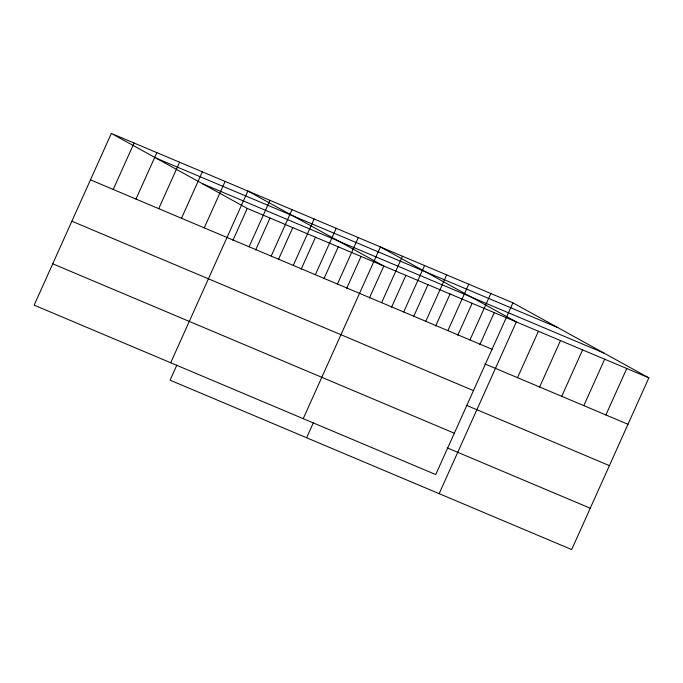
<?xml version="1.0" encoding="UTF-8"?>
<svg xmlns="http://www.w3.org/2000/svg" width="683" height="683" viewBox="0 0 683 683"><rect width="100%" height="100%" fill="white"/><g stroke="black" fill="none" stroke-linecap="round" stroke-linejoin="round"><path stroke-width="1.02" d="M111.329 133.433L34.15 305.156L435.745 474.565L512.924 302.834L111.329 133.433L247.255 208.435L648.85 377.844L571.671 549.567L170.076 380.166L176.837 365.132M113.216 189.456L134.081 143.029M135.977 199.06L156.842 152.633M158.729 208.656L179.595 162.23M181.49 218.261L202.356 171.834M204.251 227.857L225.117 181.43M170.69 362.758L247.869 191.027L383.795 266.037L369.452 297.95M232.912 240.356L247.255 208.435M249.09 246.776L269.956 200.35M255.664 249.952L270.016 218.039M271.177 256.091L292.042 209.664M278.425 259.557L292.768 227.635M293.272 265.405L314.137 218.978M301.177 269.153L315.529 237.232M315.358 274.728L336.224 228.301M323.938 278.749L338.281 246.836M337.445 284.043L358.31 237.616M346.699 288.354L361.042 256.432M303.218 418.662L380.397 246.93L516.322 321.941L439.143 493.664M306.616 437.76L313.377 422.726M381.618 302.68L402.483 256.253M391.538 307.273L405.881 275.351M403.704 311.994L424.57 265.567M413.625 316.588L427.976 284.666M425.791 321.309L446.656 274.882M435.711 325.902L450.063 293.989M447.886 330.632L468.751 284.205M457.806 335.225L472.149 303.303M469.972 339.946L490.838 293.519M479.893 344.539L494.236 312.618M517.543 377.682L538.409 331.255M539.63 386.996L560.495 340.569M561.725 396.319L582.59 349.892M583.811 405.634L604.677 359.207M605.898 414.948L626.763 368.521M156.185 158.183L557.78 327.584M202.399 183.684L603.994 353.085M90.463 179.86L492.059 349.261M484.896 363.911L627.984 424.271M71.877 221.207L473.473 390.616M466.31 405.258L609.398 465.618M52.736 263.809L454.332 433.218M447.169 447.86L590.257 508.22M512.924 302.834L648.85 377.844"/></g></svg>
